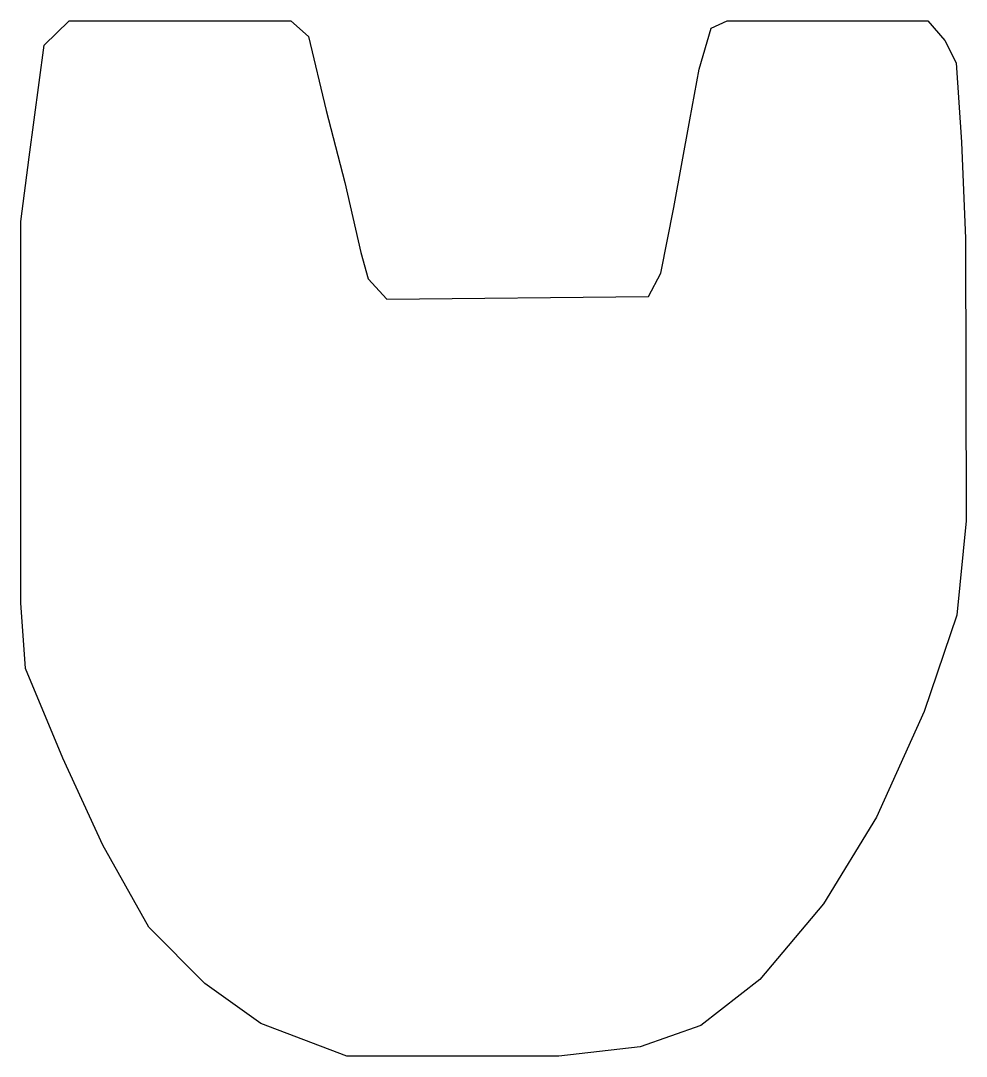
# Model space of a CAD drawing. Extents: x 0 to 202, y 0 to 222.
import ezdxf

# ---------------------------------------------------------------- set-up
doc = ezdxf.new("R2010")
doc.units = 0

msp = doc.modelspace()

# ---------------------------------------------------------------- linework, layer by layer
msp.add_polyline3d([(115.2, 0, 0), (69.8, 0, 0), (51.4, 7, 0), (39.4, 15.6, 0), (27.4, 27.6, 0), (17.6, 45.2, 0), (9, 63.8, 0), (1, 83, 0), (0, 97, 0), (0, 178.6, 0), (1.8, 192.4, 0), (5, 216.4, 0), (10.4, 221.6, 0), (57.8, 221.6, 0), (61.6, 218.2, 0), (65.4, 202.4, 0), (69.4, 187, 0), (72.8, 172, 0), (74.4, 166.4, 0), (78.4, 162, 0), (134.4, 162.6, 0), (137, 167.6, 0), (139.8, 181.6, 0), (143.2, 200.4, 0), (145.2, 211.2, 0), (147.8, 220, 0), (151.2, 221.6, 0), (194.2, 221.6, 0), (197.8, 217.4, 0), (200.2, 212.6, 0), (201.4, 195.6, 0), (202.2, 175, 0), (202.4, 114.6, 0), (200.4, 94.4, 0), (193.4, 73.8, 0), (183.2, 51.2, 0), (171.8, 32.6, 0), (158.2, 16.4, 0), (145.6, 6.6, 0), (132.6, 2, 0), (115.2, 0, 0)])

doc.saveas('drawing.dxf')
